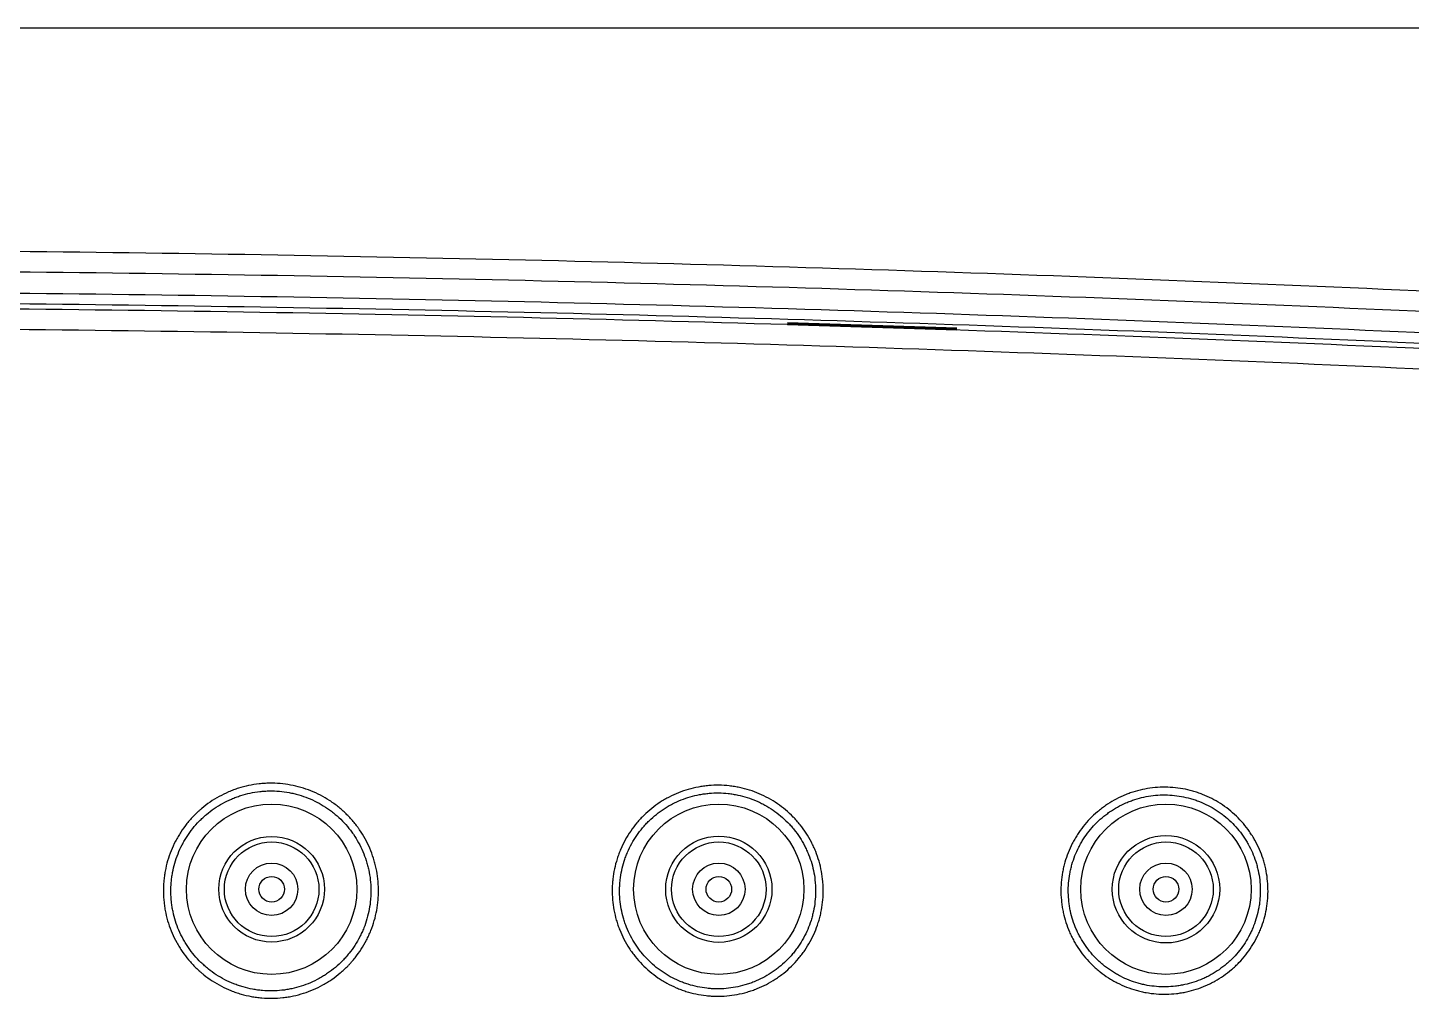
# Model space of a CAD drawing. Extents: x 60870 to 61464, y -29263 to -28843.
# Drawn here: x 61116.5 to 61181.4, y -29044.5 to -28998.9 of the extents above; entities that cross this region are included whole.
import ezdxf

# ---------------------------------------------------------------- set-up
doc = ezdxf.new("R2010")
doc.units = 0
doc.header["$LTSCALE"] = 7
doc.header["$MEASUREMENT"] = 0
doc.linetypes.add('CENTER', pattern=[2, 1.25, -0.25, 0.25, -0.25])
for name, color, linetype in [('08_ALL_FEATURES', 7, 'CONTINUOUS'), ('1', 1, 'CENTER'), ('DIM', 2, 'CONTINUOUS')]:
    doc.layers.add(name, color=color, linetype=linetype)

msp = doc.modelspace()

# ---------------------------------------------------------------- linework, layer by layer
at = {"layer": '08_ALL_FEATURES', "color": 7, "linetype": 'Continuous'}
for centre, radius in [((61127.912, -29039.39), 4), ((61148.912, -29039.39), 4), ((61169.911, -29039.39), 4), ((61127.912, -29039.39), 2.481), ((61127.912, -29039.39), 2.221), ((61148.912, -29039.39), 2.495), ((61148.912, -29039.39), 2.221), ((61169.911, -29039.39), 2.523), ((61169.911, -29039.39), 2.221), ((61127.912, -29039.39), 1.23), ((61148.912, -29039.39), 1.23), ((61169.911, -29039.39), 1.23), ((61127.912, -29039.39), 0.6), ((61148.912, -29039.39), 0.6), ((61169.911, -29039.39), 0.6)]:
    msp.add_circle(centre, radius, dxfattribs=at)
for points, knots in [([(60997.227, -29011.953), (61001.356, -29011.733), (61005.486, -29011.528), (61013.747, -29011.143), (61026.14, -29010.608), (61038.536, -29010.196), (61063.333, -29009.537), (61079.871, -29009.318), (61112.959, -29009.318), (61146.034, -29009.757), (61179.082, -29011.075), (61195.599, -29011.953)], [0, 0, 0, 0, 0.0625, 0.0625, 0.125, 0.25, 0.25, 0.5, 0.5, 0.75, 1, 1, 1, 1]), ([(61195.569, -29012.929), (61179.057, -29012.051), (61146.018, -29010.734), (61112.953, -29010.294), (61079.874, -29010.294), (61046.808, -29010.734), (61013.769, -29012.051), (60997.257, -29012.929)], [0, 0, 0, 0, 0.25, 0.5, 0.5, 0.75, 1, 1, 1, 1]), ([(60997.319, -29013.912), (60999.381, -29013.803), (61001.444, -29013.696), (61005.57, -29013.491), (61011.76, -29013.192), (61026.206, -29012.568), (61038.591, -29012.157), (61063.366, -29011.499), (61079.888, -29011.279), (61112.945, -29011.279), (61145.989, -29011.719), (61179.006, -29013.035), (61195.508, -29013.912)], [0, 0, 0, 0, 0.03125, 0.03125, 0.0625, 0.125, 0.25, 0.25, 0.5, 0.5, 0.75, 1, 1, 1, 1]), ([(61195.471, -29014.422), (61178.975, -29013.544), (61145.971, -29012.229), (61112.939, -29011.79), (61079.894, -29011.789), (61063.378, -29012.009), (61038.613, -29012.667), (61030.359, -29012.941), (61017.981, -29013.435), (61013.855, -29013.613), (61007.667, -29013.901), (61005.604, -29014), (61001.48, -29014.206), (60999.417, -29014.312), (60997.356, -29014.422)], [0, 0, 0, 0, 0.25, 0.5, 0.5, 0.75, 0.75, 0.875, 0.875, 0.9375, 0.9375, 0.96875, 0.96875, 1, 1, 1, 1]), ([(61129.284, -29034.608), (61129.445, -29034.654), (61129.601, -29034.708), (61129.908, -29034.83), (61130.207, -29034.967), (61130.493, -29035.133), (61130.667, -29035.246), (61130.702, -29035.269), (61130.77, -29035.317), (61130.804, -29035.341), (61130.906, -29035.414), (61130.972, -29035.464), (61131.165, -29035.619), (61131.412, -29035.837), (61131.636, -29036.078), (61131.796, -29036.268), (61131.874, -29036.365), (61131.948, -29036.465), (61131.997, -29036.532), (61132.021, -29036.566), (61132.139, -29036.738), (61132.226, -29036.878), (61132.384, -29037.167), (61132.457, -29037.315), (61132.587, -29037.617), (61132.645, -29037.772), (61132.707, -29037.97), (61132.72, -29038.01), (61132.743, -29038.09), (61132.776, -29038.211), (61132.805, -29038.331), (61132.856, -29038.574), (61132.909, -29038.899), (61132.929, -29039.228), (61132.933, -29039.476), (61132.932, -29039.559), (61132.927, -29039.683), (61132.925, -29039.725), (61132.92, -29039.808), (61132.917, -29039.85), (61132.899, -29040.056), (61132.855, -29040.383), (61132.779, -29040.704), (61132.688, -29041.02), (61132.634, -29041.177), (61132.557, -29041.37), (61132.541, -29041.409), (61132.508, -29041.485), (61132.458, -29041.599), (61132.404, -29041.711), (61132.29, -29041.931), (61132.124, -29042.215), (61131.932, -29042.483), (61131.777, -29042.677), (61131.723, -29042.74), (61131.641, -29042.834), (61131.613, -29042.865), (61131.556, -29042.926), (61131.528, -29042.956), (61131.383, -29043.104), (61131.141, -29043.329), (61130.88, -29043.529), (61130.676, -29043.669), (61130.572, -29043.737), (61130.466, -29043.801), (61130.394, -29043.843), (61130.358, -29043.863), (61130.175, -29043.964), (61130.026, -29044.037), (61129.723, -29044.167), (61129.415, -29044.282), (61129.096, -29044.367), (61128.893, -29044.41), (61128.853, -29044.418), (61128.771, -29044.434), (61128.73, -29044.441), (61128.606, -29044.461), (61128.524, -29044.472), (61128.277, -29044.5), (61127.948, -29044.52), (61127.617, -29044.508), (61127.369, -29044.487), (61127.287, -29044.478), (61127.121, -29044.456), (61127.039, -29044.443), (61126.794, -29044.397), (61126.633, -29044.359), (61126.395, -29044.29), (61126.315, -29044.265), (61126.198, -29044.224), (61126.159, -29044.21), (61126.081, -29044.181), (61126.042, -29044.166), (61125.848, -29044.089), (61125.698, -29044.02), (61125.405, -29043.868), (61125.121, -29043.702), (61124.853, -29043.509), (61124.691, -29043.379), (61124.659, -29043.353), (61124.596, -29043.299), (61124.564, -29043.272), (61124.47, -29043.189), (61124.41, -29043.132), (61124.232, -29042.959), (61124.008, -29042.717), (61123.809, -29042.455), (61123.669, -29042.251), (61123.601, -29042.147), (61123.537, -29042.04), (61123.495, -29041.968), (61123.474, -29041.932), (61123.374, -29041.75), (61123.302, -29041.601), (61123.172, -29041.298), (61123.115, -29041.144), (61123.015, -29040.83), (61122.973, -29040.67), (61122.93, -29040.467), (61122.922, -29040.426), (61122.907, -29040.344), (61122.9, -29040.303), (61122.88, -29040.18), (61122.869, -29040.098), (61122.841, -29039.851), (61122.821, -29039.523), (61122.834, -29039.194), (61122.855, -29038.947), (61122.864, -29038.864), (61122.881, -29038.741), (61122.887, -29038.699), (61122.9, -29038.617), (61122.907, -29038.576), (61122.945, -29038.372), (61122.983, -29038.211), (61123.075, -29037.895), (61123.129, -29037.74), (61123.251, -29037.434), (61123.32, -29037.283), (61123.415, -29037.099), (61123.435, -29037.062), (61123.475, -29036.989), (61123.537, -29036.88), (61123.602, -29036.775), (61123.737, -29036.567), (61123.93, -29036.3), (61124.148, -29036.053), (61124.321, -29035.875), (61124.38, -29035.817), (61124.472, -29035.732), (61124.503, -29035.704), (61124.565, -29035.649), (61124.597, -29035.622), (61124.755, -29035.489), (61125.018, -29035.289), (61125.298, -29035.116), (61125.587, -29034.957), (61125.735, -29034.884), (61125.927, -29034.802), (61125.966, -29034.786), (61126.043, -29034.755), (61126.159, -29034.71), (61126.276, -29034.67), (61126.512, -29034.595), (61126.83, -29034.511), (61127.156, -29034.458), (61127.362, -29034.435), (61127.403, -29034.431), (61127.486, -29034.424), (61127.527, -29034.421), (61127.652, -29034.413), (61127.735, -29034.41), (61127.984, -29034.407), (61128.313, -29034.419), (61128.639, -29034.463), (61128.963, -29034.523), (61129.124, -29034.561), (61129.284, -29034.608)], [0, 0, 0, 0, 0.015625, 0.015625, 0.03125, 0.046875, 0.046875, 0.050781, 0.050781, 0.054688, 0.054688, 0.0625, 0.0625, 0.078125, 0.09375, 0.09375, 0.101562, 0.105469, 0.105469, 0.109375, 0.109375, 0.125, 0.125, 0.140625, 0.140625, 0.15625, 0.15625, 0.160156, 0.160156, 0.164062, 0.171875, 0.171875, 0.1875, 0.203125, 0.203125, 0.210937, 0.210937, 0.214844, 0.214844, 0.21875, 0.21875, 0.234375, 0.25, 0.25, 0.265625, 0.265625, 0.269531, 0.269531, 0.273437, 0.28125, 0.28125, 0.296875, 0.3125, 0.3125, 0.320312, 0.320312, 0.324219, 0.324219, 0.328125, 0.328125, 0.34375, 0.359375, 0.359375, 0.367187, 0.371094, 0.371094, 0.375, 0.375, 0.390625, 0.390625, 0.40625, 0.421875, 0.421875, 0.425781, 0.425781, 0.429687, 0.429687, 0.4375, 0.4375, 0.453125, 0.46875, 0.46875, 0.476562, 0.476562, 0.484375, 0.484375, 0.5, 0.5, 0.507812, 0.507812, 0.511719, 0.511719, 0.515625, 0.515625, 0.53125, 0.53125, 0.546875, 0.5625, 0.5625, 0.566406, 0.566406, 0.570312, 0.570312, 0.578125, 0.578125, 0.59375, 0.609375, 0.609375, 0.617187, 0.621094, 0.621094, 0.625, 0.625, 0.640625, 0.640625, 0.65625, 0.65625, 0.671875, 0.671875, 0.675781, 0.675781, 0.679688, 0.679688, 0.6875, 0.6875, 0.703125, 0.71875, 0.71875, 0.726563, 0.726563, 0.730469, 0.730469, 0.734375, 0.734375, 0.75, 0.75, 0.765625, 0.765625, 0.78125, 0.78125, 0.785156, 0.785156, 0.789063, 0.796875, 0.796875, 0.8125, 0.828125, 0.828125, 0.835938, 0.835938, 0.839844, 0.839844, 0.84375, 0.84375, 0.859375, 0.875, 0.875, 0.890625, 0.890625, 0.894531, 0.894531, 0.898438, 0.90625, 0.90625, 0.921875, 0.9375, 0.9375, 0.941406, 0.941406, 0.945313, 0.945313, 0.953125, 0.953125, 0.96875, 0.984375, 0.984375, 1, 1, 1, 1]), ([(61151.248, -29035.116), (61151.391, -29035.195), (61151.53, -29035.28), (61151.797, -29035.463), (61152.054, -29035.659), (61152.292, -29035.879), (61152.434, -29036.025), (61152.462, -29036.054), (61152.518, -29036.114), (61152.545, -29036.144), (61152.626, -29036.236), (61152.679, -29036.298), (61152.831, -29036.488), (61153.02, -29036.75), (61153.183, -29037.029), (61153.295, -29037.245), (61153.331, -29037.318), (61153.399, -29037.466), (61153.431, -29037.542), (61153.522, -29037.769), (61153.575, -29037.922), (61153.665, -29038.233), (61153.702, -29038.39), (61153.761, -29038.707), (61153.783, -29038.868), (61153.801, -29039.071), (61153.804, -29039.112), (61153.809, -29039.194), (61153.815, -29039.316), (61153.817, -29039.438), (61153.814, -29039.681), (61153.794, -29040.003), (61153.743, -29040.322), (61153.693, -29040.561), (61153.674, -29040.64), (61153.643, -29040.758), (61153.632, -29040.798), (61153.609, -29040.876), (61153.597, -29040.915), (61153.536, -29041.109), (61153.423, -29041.413), (61153.282, -29041.703), (61153.126, -29041.986), (61153.041, -29042.125), (61152.925, -29042.293), (61152.902, -29042.327), (61152.854, -29042.393), (61152.781, -29042.491), (61152.705, -29042.586), (61152.549, -29042.772), (61152.33, -29043.009), (61152.088, -29043.223), (61151.897, -29043.376), (61151.833, -29043.425), (61151.7, -29043.521), (61151.633, -29043.567), (61151.429, -29043.701), (61151.149, -29043.864), (61150.856, -29043.998), (61150.63, -29044.089), (61150.554, -29044.117), (61150.439, -29044.157), (61150.401, -29044.17), (61150.323, -29044.195), (61150.284, -29044.207), (61150.087, -29044.264), (61149.929, -29044.301), (61149.611, -29044.361), (61149.292, -29044.405), (61148.968, -29044.417), (61148.765, -29044.415), (61148.724, -29044.414), (61148.642, -29044.411), (61148.601, -29044.409), (61148.479, -29044.402), (61148.398, -29044.395), (61148.155, -29044.368), (61147.836, -29044.317), (61147.522, -29044.235), (61147.328, -29044.173), (61147.289, -29044.161), (61147.212, -29044.134), (61147.174, -29044.12), (61147.058, -29044.078), (61146.983, -29044.047), (61146.758, -29043.951), (61146.612, -29043.88), (61146.398, -29043.762), (61146.293, -29043.701), (61146.19, -29043.635), (61146.121, -29043.591), (61146.087, -29043.568), (61145.919, -29043.452), (61145.789, -29043.354), (61145.542, -29043.145), (61145.306, -29042.925), (61145.091, -29042.683), (61144.964, -29042.524), (61144.939, -29042.492), (61144.89, -29042.427), (61144.865, -29042.394), (61144.793, -29042.294), (61144.747, -29042.227), (61144.615, -29042.023), (61144.452, -29041.743), (61144.318, -29041.45), (61144.228, -29041.224), (61144.199, -29041.148), (61144.16, -29041.032), (61144.147, -29040.994), (61144.122, -29040.916), (61144.11, -29040.877), (61144.054, -29040.681), (61144.016, -29040.523), (61143.957, -29040.205), (61143.936, -29040.045), (61143.908, -29039.723), (61143.902, -29039.561), (61143.905, -29039.317), (61143.908, -29039.235), (61143.918, -29039.072), (61143.925, -29038.991), (61143.952, -29038.749), (61144.004, -29038.43), (61144.086, -29038.118), (61144.16, -29037.886), (61144.186, -29037.809), (61144.229, -29037.694), (61144.244, -29037.656), (61144.274, -29037.58), (61144.29, -29037.542), (61144.37, -29037.355), (61144.512, -29037.064), (61144.682, -29036.789), (61144.865, -29036.523), (61144.963, -29036.394), (61145.094, -29036.237), (61145.121, -29036.206), (61145.175, -29036.145), (61145.257, -29036.055), (61145.342, -29035.968), (61145.516, -29035.798), (61145.758, -29035.584), (61146.02, -29035.395), (61146.224, -29035.262), (61146.293, -29035.219), (61146.399, -29035.157), (61146.435, -29035.137), (61146.507, -29035.098), (61146.542, -29035.078), (61146.723, -29034.985), (61147.017, -29034.85), (61147.323, -29034.745), (61147.633, -29034.655), (61147.791, -29034.617), (61148.033, -29034.572), (61148.113, -29034.559), (61148.274, -29034.537), (61148.355, -29034.528), (61148.597, -29034.507), (61148.919, -29034.495), (61149.242, -29034.515), (61149.444, -29034.537), (61149.485, -29034.542), (61149.566, -29034.553), (61149.606, -29034.559), (61149.727, -29034.579), (61149.807, -29034.593), (61150.046, -29034.644), (61150.358, -29034.726), (61150.661, -29034.839), (61150.958, -29034.966), (61151.104, -29035.037), (61151.248, -29035.116)], [0, 0, 0, 0, 0.015625, 0.015625, 0.03125, 0.046875, 0.046875, 0.050781, 0.050781, 0.054687, 0.054687, 0.0625, 0.0625, 0.078125, 0.09375, 0.09375, 0.101562, 0.101562, 0.109375, 0.109375, 0.125, 0.125, 0.140625, 0.140625, 0.15625, 0.15625, 0.160156, 0.160156, 0.164062, 0.171875, 0.171875, 0.1875, 0.203125, 0.203125, 0.210937, 0.210937, 0.214844, 0.214844, 0.21875, 0.21875, 0.234375, 0.25, 0.25, 0.265625, 0.265625, 0.269531, 0.269531, 0.273437, 0.28125, 0.28125, 0.296875, 0.3125, 0.3125, 0.320312, 0.320312, 0.328125, 0.328125, 0.34375, 0.359375, 0.359375, 0.367187, 0.367187, 0.371094, 0.371094, 0.375, 0.375, 0.390625, 0.390625, 0.40625, 0.421875, 0.421875, 0.425781, 0.425781, 0.429687, 0.429687, 0.4375, 0.4375, 0.453125, 0.46875, 0.46875, 0.472656, 0.472656, 0.476562, 0.476562, 0.484375, 0.484375, 0.5, 0.5, 0.507812, 0.511719, 0.511719, 0.515625, 0.515625, 0.53125, 0.53125, 0.546875, 0.5625, 0.5625, 0.566406, 0.566406, 0.570312, 0.570312, 0.578125, 0.578125, 0.59375, 0.609375, 0.609375, 0.617187, 0.617187, 0.621094, 0.621094, 0.625, 0.625, 0.640625, 0.640625, 0.65625, 0.65625, 0.671875, 0.671875, 0.679687, 0.679687, 0.6875, 0.6875, 0.703125, 0.71875, 0.71875, 0.726562, 0.726562, 0.730469, 0.730469, 0.734375, 0.734375, 0.75, 0.765625, 0.765625, 0.78125, 0.78125, 0.785156, 0.785156, 0.789062, 0.796875, 0.796875, 0.8125, 0.828125, 0.828125, 0.835937, 0.835937, 0.839844, 0.839844, 0.84375, 0.84375, 0.859375, 0.875, 0.875, 0.890625, 0.890625, 0.898437, 0.898437, 0.90625, 0.90625, 0.921875, 0.9375, 0.9375, 0.941406, 0.941406, 0.945312, 0.945312, 0.953125, 0.953125, 0.96875, 0.984375, 0.984375, 1, 1, 1, 1]), ([(61172.858, -29035.644), (61172.984, -29035.743), (61173.104, -29035.849), (61173.333, -29036.069), (61173.55, -29036.3), (61173.744, -29036.552), (61173.858, -29036.717), (61173.88, -29036.75), (61173.924, -29036.817), (61173.946, -29036.851), (61174.01, -29036.953), (61174.05, -29037.021), (61174.166, -29037.23), (61174.307, -29037.514), (61174.419, -29037.811), (61174.492, -29038.038), (61174.515, -29038.114), (61174.557, -29038.269), (61174.576, -29038.347), (61174.626, -29038.582), (61174.652, -29038.739), (61174.689, -29039.053), (61174.699, -29039.211), (61174.705, -29039.529), (61174.7, -29039.688), (61174.684, -29039.887), (61174.68, -29039.927), (61174.672, -29040.007), (61174.658, -29040.126), (61174.64, -29040.244), (61174.597, -29040.479), (61174.525, -29040.788), (61174.424, -29041.088), (61174.337, -29041.31), (61174.306, -29041.384), (61174.256, -29041.494), (61174.239, -29041.53), (61174.204, -29041.602), (61174.187, -29041.638), (61174.096, -29041.816), (61173.937, -29042.091), (61173.753, -29042.349), (61173.556, -29042.598), (61173.451, -29042.718), (61173.312, -29042.862), (61173.284, -29042.891), (61173.227, -29042.947), (61173.141, -29043.03), (61173.052, -29043.11), (61172.87, -29043.264), (61172.619, -29043.457), (61172.35, -29043.625), (61172.141, -29043.742), (61172.07, -29043.779), (61171.926, -29043.851), (61171.854, -29043.884), (61171.635, -29043.98), (61171.338, -29044.092), (61171.032, -29044.175), (61170.799, -29044.226), (61170.721, -29044.241), (61170.603, -29044.26), (61170.564, -29044.267), (61170.484, -29044.278), (61170.444, -29044.283), (61170.245, -29044.306), (61170.086, -29044.317), (61169.769, -29044.323), (61169.452, -29044.313), (61169.137, -29044.272), (61168.941, -29044.237), (61168.901, -29044.23), (61168.823, -29044.214), (61168.784, -29044.205), (61168.666, -29044.178), (61168.589, -29044.158), (61168.359, -29044.093), (61168.058, -29043.991), (61167.768, -29043.86), (61167.59, -29043.77), (61167.555, -29043.751), (61167.484, -29043.713), (61167.449, -29043.693), (61167.345, -29043.633), (61167.276, -29043.591), (61167.075, -29043.462), (61166.945, -29043.369), (61166.758, -29043.22), (61166.665, -29043.144), (61166.576, -29043.064), (61166.517, -29043.009), (61166.488, -29042.982), (61166.344, -29042.842), (61166.235, -29042.726), (61166.029, -29042.484), (61165.837, -29042.233), (61165.668, -29041.963), (61165.571, -29041.789), (61165.552, -29041.753), (61165.515, -29041.682), (61165.497, -29041.646), (61165.444, -29041.539), (61165.41, -29041.466), (61165.315, -29041.247), (61165.203, -29040.95), (61165.121, -29040.644), (61165.071, -29040.411), (61165.056, -29040.333), (61165.036, -29040.214), (61165.03, -29040.175), (61165.019, -29040.095), (61165.014, -29040.055), (61164.991, -29039.857), (61164.98, -29039.698), (61164.975, -29039.381), (61164.98, -29039.223), (61165.006, -29038.907), (61165.027, -29038.749), (61165.069, -29038.513), (61165.086, -29038.434), (61165.122, -29038.278), (61165.142, -29038.201), (61165.208, -29037.971), (61165.309, -29037.671), (61165.44, -29037.382), (61165.549, -29037.17), (61165.587, -29037.1), (61165.647, -29036.996), (61165.667, -29036.961), (61165.709, -29036.893), (61165.73, -29036.859), (61165.839, -29036.691), (61166.024, -29036.432), (61166.232, -29036.194), (61166.453, -29035.966), (61166.569, -29035.857), (61166.721, -29035.727), (61166.752, -29035.702), (61166.815, -29035.651), (61166.909, -29035.577), (61167.005, -29035.507), (61167.201, -29035.371), (61167.47, -29035.203), (61167.754, -29035.062), (61167.974, -29034.967), (61168.048, -29034.937), (61168.16, -29034.894), (61168.198, -29034.881), (61168.274, -29034.854), (61168.311, -29034.842), (61168.501, -29034.78), (61168.808, -29034.698), (61169.12, -29034.646), (61169.436, -29034.609), (61169.595, -29034.598), (61169.916, -29034.593), (61170.076, -29034.598), (61170.392, -29034.624), (61170.706, -29034.665), (61171.016, -29034.736), (61171.207, -29034.791), (61171.246, -29034.802), (61171.322, -29034.826), (61171.36, -29034.838), (61171.474, -29034.877), (61171.55, -29034.904), (61171.772, -29034.992), (61172.061, -29035.122), (61172.335, -29035.28), (61172.602, -29035.452), (61172.732, -29035.544), (61172.858, -29035.644)], [0, 0, 0, 0, 0.015625, 0.015625, 0.03125, 0.046875, 0.046875, 0.050781, 0.050781, 0.054688, 0.054688, 0.0625, 0.0625, 0.078125, 0.09375, 0.09375, 0.101563, 0.101563, 0.109375, 0.109375, 0.125, 0.125, 0.140625, 0.140625, 0.15625, 0.15625, 0.160156, 0.160156, 0.164063, 0.171875, 0.171875, 0.1875, 0.203125, 0.203125, 0.210938, 0.210938, 0.214844, 0.214844, 0.21875, 0.21875, 0.234375, 0.25, 0.25, 0.265625, 0.265625, 0.269531, 0.269531, 0.273438, 0.28125, 0.28125, 0.296875, 0.3125, 0.3125, 0.320313, 0.320313, 0.328125, 0.328125, 0.34375, 0.359375, 0.359375, 0.367188, 0.367188, 0.371094, 0.371094, 0.375, 0.375, 0.390625, 0.390625, 0.40625, 0.421875, 0.421875, 0.425781, 0.425781, 0.429688, 0.429688, 0.4375, 0.4375, 0.453125, 0.46875, 0.46875, 0.472656, 0.472656, 0.476563, 0.476563, 0.484375, 0.484375, 0.5, 0.5, 0.507813, 0.511719, 0.511719, 0.515625, 0.515625, 0.53125, 0.53125, 0.546875, 0.5625, 0.5625, 0.566406, 0.566406, 0.570313, 0.570313, 0.578125, 0.578125, 0.59375, 0.609375, 0.609375, 0.617188, 0.617188, 0.621094, 0.621094, 0.625, 0.625, 0.640625, 0.640625, 0.65625, 0.65625, 0.671875, 0.671875, 0.679688, 0.679688, 0.6875, 0.6875, 0.703125, 0.71875, 0.71875, 0.726563, 0.726563, 0.730469, 0.730469, 0.734375, 0.734375, 0.75, 0.765625, 0.765625, 0.78125, 0.78125, 0.785156, 0.785156, 0.789063, 0.796875, 0.796875, 0.8125, 0.828125, 0.828125, 0.835938, 0.835938, 0.839844, 0.839844, 0.84375, 0.84375, 0.859375, 0.875, 0.875, 0.890625, 0.890625, 0.90625, 0.90625, 0.921875, 0.9375, 0.9375, 0.941406, 0.941406, 0.945313, 0.945313, 0.953125, 0.953125, 0.96875, 0.984375, 0.984375, 1, 1, 1, 1]), ([(61129.183, -29034.956), (61129.146, -29034.945), (61129.109, -29034.935), (61129.034, -29034.915), (61128.921, -29034.887), (61128.808, -29034.863), (61128.582, -29034.821), (61128.279, -29034.78), (61127.972, -29034.769), (61127.741, -29034.772), (61127.664, -29034.775), (61127.548, -29034.782), (61127.509, -29034.785), (61127.432, -29034.792), (61127.394, -29034.795), (61127.203, -29034.817), (61126.9, -29034.866), (61126.604, -29034.944), (61126.385, -29035.014), (61126.312, -29035.039), (61126.204, -29035.079), (61126.168, -29035.093), (61126.096, -29035.122), (61126.06, -29035.136), (61125.882, -29035.213), (61125.744, -29035.281), (61125.475, -29035.429), (61125.215, -29035.589), (61124.971, -29035.775), (61124.823, -29035.899), (61124.794, -29035.924), (61124.736, -29035.976), (61124.707, -29036.002), (61124.622, -29036.081), (61124.567, -29036.135), (61124.406, -29036.3), (61124.203, -29036.53), (61124.024, -29036.778), (61123.898, -29036.971), (61123.837, -29037.069), (61123.78, -29037.17), (61123.743, -29037.238), (61123.725, -29037.272), (61123.636, -29037.444), (61123.572, -29037.584), (61123.458, -29037.868), (61123.408, -29038.013), (61123.323, -29038.307), (61123.288, -29038.456), (61123.252, -29038.646), (61123.246, -29038.684), (61123.233, -29038.761), (61123.228, -29038.799), (61123.212, -29038.914), (61123.203, -29038.991), (61123.184, -29039.22), (61123.173, -29039.526), (61123.191, -29039.832), (61123.217, -29040.061), (61123.227, -29040.137), (61123.245, -29040.252), (61123.252, -29040.29), (61123.266, -29040.366), (61123.274, -29040.404), (61123.314, -29040.593), (61123.353, -29040.742), (61123.445, -29041.034), (61123.498, -29041.177), (61123.619, -29041.459), (61123.686, -29041.597), (61123.78, -29041.766), (61123.799, -29041.8), (61123.838, -29041.867), (61123.897, -29041.967), (61123.96, -29042.063), (61124.091, -29042.253), (61124.276, -29042.497), (61124.484, -29042.722), (61124.649, -29042.883), (61124.706, -29042.935), (61124.793, -29043.012), (61124.822, -29043.038), (61124.881, -29043.088), (61124.911, -29043.112), (61125.062, -29043.233), (61125.311, -29043.412), (61125.575, -29043.567), (61125.847, -29043.708), (61125.987, -29043.772), (61126.167, -29043.844), (61126.203, -29043.858), (61126.276, -29043.885), (61126.385, -29043.924), (61126.495, -29043.959), (61126.717, -29044.023), (61126.867, -29044.059), (61127.094, -29044.101), (61127.171, -29044.114), (61127.325, -29044.134), (61127.402, -29044.143), (61127.632, -29044.162), (61127.939, -29044.173), (61128.246, -29044.154), (61128.475, -29044.129), (61128.552, -29044.118), (61128.666, -29044.1), (61128.705, -29044.093), (61128.781, -29044.079), (61128.819, -29044.071), (61129.007, -29044.031), (61129.304, -29043.952), (61129.59, -29043.845), (61129.872, -29043.724), (61130.01, -29043.656), (61130.18, -29043.563), (61130.214, -29043.544), (61130.281, -29043.505), (61130.38, -29043.445), (61130.476, -29043.382), (61130.666, -29043.252), (61130.909, -29043.066), (61131.134, -29042.857), (61131.295, -29042.692), (61131.347, -29042.635), (61131.45, -29042.519), (61131.5, -29042.459), (61131.644, -29042.279), (61131.823, -29042.03), (61131.977, -29041.766), (61132.083, -29041.561), (61132.133, -29041.458), (61132.18, -29041.352), (61132.211, -29041.281), (61132.226, -29041.245), (61132.297, -29041.065), (61132.347, -29040.919), (61132.432, -29040.625), (61132.503, -29040.327), (61132.544, -29040.023), (61132.56, -29039.831), (61132.563, -29039.792), (61132.568, -29039.715), (61132.57, -29039.676), (61132.574, -29039.56), (61132.575, -29039.483), (61132.572, -29039.252), (61132.553, -29038.947), (61132.504, -29038.644), (61132.456, -29038.419), (61132.439, -29038.344), (61132.409, -29038.232), (61132.399, -29038.195), (61132.377, -29038.12), (61132.366, -29038.083), (61132.307, -29037.899), (61132.254, -29037.755), (61132.133, -29037.474), (61132.066, -29037.336), (61131.918, -29037.068), (61131.837, -29036.937), (61131.706, -29036.746), (61131.661, -29036.683), (61131.567, -29036.56), (61131.519, -29036.5), (61131.37, -29036.324), (61131.162, -29036.099), (61130.932, -29035.896), (61130.752, -29035.752), (61130.691, -29035.706), (61130.597, -29035.638), (61130.565, -29035.615), (61130.501, -29035.572), (61130.469, -29035.55), (61130.307, -29035.445), (61130.041, -29035.29), (61129.763, -29035.163), (61129.478, -29035.049), (61129.332, -29034.999), (61129.183, -29034.956)], [0, 0, 0, 0, 0.003906, 0.003906, 0.007813, 0.015625, 0.015625, 0.03125, 0.046875, 0.046875, 0.054688, 0.054688, 0.058594, 0.058594, 0.0625, 0.0625, 0.078125, 0.09375, 0.09375, 0.101563, 0.101563, 0.105469, 0.105469, 0.109375, 0.109375, 0.125, 0.125, 0.140625, 0.15625, 0.15625, 0.160156, 0.160156, 0.164063, 0.164063, 0.171875, 0.171875, 0.1875, 0.203125, 0.203125, 0.210938, 0.214844, 0.214844, 0.21875, 0.21875, 0.234375, 0.234375, 0.25, 0.25, 0.265625, 0.265625, 0.269531, 0.269531, 0.273438, 0.273438, 0.28125, 0.28125, 0.296875, 0.3125, 0.3125, 0.320313, 0.320313, 0.324219, 0.324219, 0.328125, 0.328125, 0.34375, 0.34375, 0.359375, 0.359375, 0.375, 0.375, 0.378906, 0.378906, 0.382813, 0.390625, 0.390625, 0.40625, 0.421875, 0.421875, 0.429688, 0.429688, 0.433594, 0.433594, 0.4375, 0.4375, 0.453125, 0.46875, 0.46875, 0.484375, 0.484375, 0.488281, 0.488281, 0.492188, 0.5, 0.5, 0.515625, 0.515625, 0.523438, 0.523438, 0.53125, 0.53125, 0.546875, 0.5625, 0.5625, 0.570313, 0.570313, 0.574219, 0.574219, 0.578125, 0.578125, 0.59375, 0.609375, 0.609375, 0.625, 0.625, 0.628906, 0.628906, 0.632813, 0.640625, 0.640625, 0.65625, 0.671875, 0.671875, 0.679688, 0.679688, 0.6875, 0.6875, 0.703125, 0.71875, 0.71875, 0.726563, 0.730469, 0.730469, 0.734375, 0.734375, 0.75, 0.75, 0.765625, 0.78125, 0.78125, 0.785156, 0.785156, 0.789063, 0.789063, 0.796875, 0.796875, 0.8125, 0.828125, 0.828125, 0.835938, 0.835938, 0.839844, 0.839844, 0.84375, 0.84375, 0.859375, 0.859375, 0.875, 0.875, 0.890625, 0.890625, 0.898438, 0.898438, 0.90625, 0.90625, 0.921875, 0.9375, 0.9375, 0.945313, 0.945313, 0.949219, 0.949219, 0.953125, 0.953125, 0.96875, 0.984375, 0.984375, 1, 1, 1, 1]), ([(61151.072, -29035.434), (61151.039, -29035.416), (61151.005, -29035.398), (61150.938, -29035.363), (61150.837, -29035.312), (61150.734, -29035.265), (61150.526, -29035.176), (61150.245, -29035.072), (61149.955, -29034.996), (61149.733, -29034.949), (61149.659, -29034.935), (61149.547, -29034.917), (61149.509, -29034.911), (61149.434, -29034.901), (61149.396, -29034.897), (61149.209, -29034.876), (61148.909, -29034.858), (61148.609, -29034.869), (61148.385, -29034.888), (61148.31, -29034.897), (61148.16, -29034.917), (61148.085, -29034.929), (61147.861, -29034.971), (61147.715, -29035.006), (61147.426, -29035.09), (61147.143, -29035.187), (61146.869, -29035.312), (61146.702, -29035.399), (61146.668, -29035.417), (61146.602, -29035.454), (61146.569, -29035.472), (61146.471, -29035.53), (61146.406, -29035.569), (61146.217, -29035.693), (61145.974, -29035.869), (61145.749, -29036.067), (61145.587, -29036.225), (61145.508, -29036.306), (61145.432, -29036.39), (61145.382, -29036.447), (61145.357, -29036.476), (61145.235, -29036.621), (61145.144, -29036.741), (61144.974, -29036.988), (61144.817, -29037.243), (61144.685, -29037.514), (61144.61, -29037.687), (61144.596, -29037.722), (61144.567, -29037.793), (61144.554, -29037.828), (61144.514, -29037.935), (61144.49, -29038.006), (61144.421, -29038.221), (61144.345, -29038.512), (61144.297, -29038.808), (61144.272, -29039.032), (61144.266, -29039.107), (61144.259, -29039.221), (61144.257, -29039.259), (61144.254, -29039.335), (61144.253, -29039.372), (61144.251, -29039.562), (61144.256, -29039.712), (61144.282, -29040.011), (61144.302, -29040.159), (61144.357, -29040.454), (61144.391, -29040.601), (61144.444, -29040.783), (61144.455, -29040.819), (61144.478, -29040.892), (61144.513, -29041), (61144.553, -29041.106), (61144.636, -29041.315), (61144.761, -29041.588), (61144.912, -29041.847), (61145.035, -29042.037), (61145.078, -29042.1), (61145.145, -29042.192), (61145.167, -29042.222), (61145.213, -29042.283), (61145.33, -29042.432), (61145.554, -29042.685), (61145.773, -29042.89), (61146.003, -29043.083), (61146.123, -29043.175), (61146.279, -29043.282), (61146.311, -29043.303), (61146.374, -29043.345), (61146.47, -29043.405), (61146.568, -29043.462), (61146.767, -29043.572), (61146.902, -29043.638), (61147.111, -29043.727), (61147.181, -29043.755), (61147.288, -29043.795), (61147.324, -29043.808), (61147.395, -29043.832), (61147.431, -29043.844), (61147.611, -29043.901), (61147.903, -29043.977), (61148.2, -29044.025), (61148.425, -29044.05), (61148.5, -29044.056), (61148.613, -29044.063), (61148.651, -29044.065), (61148.727, -29044.068), (61148.765, -29044.069), (61148.954, -29044.071), (61149.255, -29044.059), (61149.551, -29044.018), (61149.847, -29043.963), (61149.993, -29043.928), (61150.176, -29043.875), (61150.212, -29043.864), (61150.284, -29043.841), (61150.392, -29043.806), (61150.498, -29043.766), (61150.707, -29043.682), (61150.979, -29043.557), (61151.239, -29043.406), (61151.428, -29043.282), (61151.491, -29043.239), (61151.614, -29043.15), (61151.674, -29043.104), (61151.851, -29042.963), (61152.075, -29042.763), (61152.279, -29042.544), (61152.424, -29042.371), (61152.495, -29042.283), (61152.563, -29042.192), (61152.607, -29042.13), (61152.629, -29042.099), (61152.736, -29041.943), (61152.815, -29041.814), (61152.96, -29041.551), (61153.091, -29041.282), (61153.196, -29041), (61153.253, -29040.82), (61153.264, -29040.784), (61153.285, -29040.711), (61153.295, -29040.674), (61153.324, -29040.564), (61153.341, -29040.49), (61153.388, -29040.269), (61153.435, -29039.973), (61153.454, -29039.673), (61153.457, -29039.448), (61153.456, -29039.372), (61153.452, -29039.259), (61153.45, -29039.221), (61153.445, -29039.146), (61153.442, -29039.108), (61153.426, -29038.919), (61153.406, -29038.77), (61153.351, -29038.475), (61153.316, -29038.329), (61153.232, -29038.041), (61153.183, -29037.898), (61153.099, -29037.687), (61153.069, -29037.617), (61153.006, -29037.48), (61152.973, -29037.412), (61152.869, -29037.212), (61152.718, -29036.952), (61152.542, -29036.709), (61152.401, -29036.533), (61152.352, -29036.475), (61152.277, -29036.39), (61152.251, -29036.362), (61152.2, -29036.306), (61152.173, -29036.278), (61152.041, -29036.143), (61151.821, -29035.938), (61151.582, -29035.757), (61151.334, -29035.587), (61151.205, -29035.507), (61151.072, -29035.434)], [0, 0, 0, 0, 0.003906, 0.003906, 0.007812, 0.015625, 0.015625, 0.03125, 0.046875, 0.046875, 0.054687, 0.054687, 0.058594, 0.058594, 0.0625, 0.0625, 0.078125, 0.09375, 0.09375, 0.101562, 0.101562, 0.109375, 0.109375, 0.125, 0.125, 0.140625, 0.15625, 0.15625, 0.160156, 0.160156, 0.164062, 0.164062, 0.171875, 0.171875, 0.1875, 0.203125, 0.203125, 0.210937, 0.214844, 0.214844, 0.21875, 0.21875, 0.234375, 0.234375, 0.25, 0.265625, 0.265625, 0.269531, 0.269531, 0.273437, 0.273437, 0.28125, 0.28125, 0.296875, 0.3125, 0.3125, 0.320312, 0.320312, 0.324219, 0.324219, 0.328125, 0.328125, 0.34375, 0.34375, 0.359375, 0.359375, 0.375, 0.375, 0.378906, 0.378906, 0.382812, 0.390625, 0.390625, 0.40625, 0.421875, 0.421875, 0.429687, 0.429687, 0.433594, 0.433594, 0.4375, 0.453125, 0.46875, 0.46875, 0.484375, 0.484375, 0.488281, 0.488281, 0.492187, 0.5, 0.5, 0.515625, 0.515625, 0.523437, 0.523437, 0.527344, 0.527344, 0.53125, 0.53125, 0.546875, 0.5625, 0.5625, 0.570312, 0.570312, 0.574219, 0.574219, 0.578125, 0.578125, 0.59375, 0.609375, 0.609375, 0.625, 0.625, 0.628906, 0.628906, 0.632812, 0.640625, 0.640625, 0.65625, 0.671875, 0.671875, 0.679687, 0.679687, 0.6875, 0.6875, 0.703125, 0.71875, 0.71875, 0.726562, 0.730469, 0.730469, 0.734375, 0.734375, 0.75, 0.75, 0.765625, 0.78125, 0.78125, 0.785156, 0.785156, 0.789062, 0.789062, 0.796875, 0.796875, 0.8125, 0.828125, 0.828125, 0.835938, 0.835938, 0.839844, 0.839844, 0.84375, 0.84375, 0.859375, 0.859375, 0.875, 0.875, 0.890625, 0.890625, 0.898438, 0.898438, 0.90625, 0.90625, 0.921875, 0.9375, 0.9375, 0.945313, 0.945313, 0.949219, 0.949219, 0.953125, 0.953125, 0.96875, 0.984375, 0.984375, 1, 1, 1, 1]), ([(61172.631, -29035.93), (61172.602, -29035.907), (61172.572, -29035.884), (61172.513, -29035.839), (61172.423, -29035.774), (61172.331, -29035.712), (61172.145, -29035.592), (61171.891, -29035.446), (61171.623, -29035.324), (61171.416, -29035.243), (61171.347, -29035.218), (61171.241, -29035.182), (61171.206, -29035.171), (61171.135, -29035.148), (61171.099, -29035.138), (61170.921, -29035.087), (61170.634, -29035.021), (61170.343, -29034.983), (61170.05, -29034.959), (61169.902, -29034.955), (61169.604, -29034.96), (61169.457, -29034.97), (61169.164, -29035.004), (61168.875, -29035.052), (61168.59, -29035.129), (61168.414, -29035.186), (61168.379, -29035.197), (61168.309, -29035.222), (61168.274, -29035.235), (61168.17, -29035.274), (61168.101, -29035.302), (61167.898, -29035.39), (61167.634, -29035.521), (61167.385, -29035.676), (61167.203, -29035.802), (61167.114, -29035.867), (61167.026, -29035.936), (61166.969, -29035.983), (61166.94, -29036.007), (61166.798, -29036.127), (61166.691, -29036.228), (61166.487, -29036.44), (61166.293, -29036.661), (61166.122, -29036.9), (61166.021, -29037.056), (61166.002, -29037.087), (61165.963, -29037.151), (61165.944, -29037.183), (61165.888, -29037.279), (61165.853, -29037.344), (61165.752, -29037.541), (61165.631, -29037.809), (61165.537, -29038.088), (61165.476, -29038.3), (61165.457, -29038.372), (61165.424, -29038.516), (61165.409, -29038.589), (61165.369, -29038.808), (61165.35, -29038.954), (61165.326, -29039.247), (61165.321, -29039.394), (61165.326, -29039.688), (61165.336, -29039.835), (61165.357, -29040.02), (61165.362, -29040.057), (61165.372, -29040.13), (61165.389, -29040.24), (61165.41, -29040.349), (61165.456, -29040.565), (61165.533, -29040.849), (61165.636, -29041.124), (61165.724, -29041.328), (61165.755, -29041.395), (61165.805, -29041.495), (61165.822, -29041.528), (61165.856, -29041.594), (61165.874, -29041.626), (61165.964, -29041.788), (61166.12, -29042.038), (61166.299, -29042.271), (61166.489, -29042.496), (61166.59, -29042.603), (61166.724, -29042.733), (61166.751, -29042.758), (61166.805, -29042.809), (61166.888, -29042.883), (61166.974, -29042.954), (61167.147, -29043.092), (61167.268, -29043.178), (61167.455, -29043.298), (61167.518, -29043.337), (61167.615, -29043.392), (61167.647, -29043.411), (61167.713, -29043.446), (61167.745, -29043.463), (61167.91, -29043.548), (61168.179, -29043.669), (61168.458, -29043.763), (61168.671, -29043.823), (61168.743, -29043.842), (61168.852, -29043.867), (61168.888, -29043.875), (61168.961, -29043.89), (61168.997, -29043.897), (61169.18, -29043.93), (61169.472, -29043.967), (61169.765, -29043.976), (61170.06, -29043.971), (61170.207, -29043.961), (61170.392, -29043.94), (61170.429, -29043.935), (61170.502, -29043.924), (61170.612, -29043.907), (61170.721, -29043.886), (61170.936, -29043.839), (61171.22, -29043.763), (61171.495, -29043.659), (61171.699, -29043.57), (61171.766, -29043.539), (61171.899, -29043.473), (61171.965, -29043.438), (61172.158, -29043.33), (61172.408, -29043.174), (61172.641, -29042.995), (61172.809, -29042.852), (61172.891, -29042.778), (61172.972, -29042.701), (61173.024, -29042.649), (61173.051, -29042.623), (61173.18, -29042.489), (61173.277, -29042.378), (61173.459, -29042.147), (61173.63, -29041.908), (61173.777, -29041.653), (61173.862, -29041.488), (61173.878, -29041.455), (61173.91, -29041.388), (61173.926, -29041.354), (61173.972, -29041.253), (61174.001, -29041.184), (61174.082, -29040.978), (61174.176, -29040.699), (61174.242, -29040.413), (61174.282, -29040.196), (61174.293, -29040.123), (61174.308, -29040.013), (61174.312, -29039.976), (61174.32, -29039.902), (61174.323, -29039.865), (61174.338, -29039.68), (61174.343, -29039.532), (61174.338, -29039.238), (61174.328, -29039.092), (61174.294, -29038.8), (61174.27, -29038.654), (61174.231, -29038.473), (61174.222, -29038.437), (61174.205, -29038.365), (61174.196, -29038.329), (61174.167, -29038.221), (61174.146, -29038.15), (61174.078, -29037.94), (61173.974, -29037.665), (61173.844, -29037.401), (61173.736, -29037.208), (61173.698, -29037.144), (61173.64, -29037.049), (61173.619, -29037.018), (61173.579, -29036.956), (61173.475, -29036.802), (61173.272, -29036.539), (61173.071, -29036.325), (61172.859, -29036.12), (61172.748, -29036.022), (61172.631, -29035.93)], [0, 0, 0, 0, 0.003906, 0.003906, 0.007812, 0.015625, 0.015625, 0.03125, 0.046875, 0.046875, 0.054687, 0.054687, 0.058594, 0.058594, 0.0625, 0.0625, 0.078125, 0.09375, 0.09375, 0.109375, 0.109375, 0.125, 0.125, 0.140625, 0.15625, 0.15625, 0.160156, 0.160156, 0.164062, 0.164062, 0.171875, 0.171875, 0.1875, 0.203125, 0.203125, 0.210937, 0.214844, 0.214844, 0.21875, 0.21875, 0.234375, 0.234375, 0.25, 0.265625, 0.265625, 0.269531, 0.269531, 0.273437, 0.273437, 0.28125, 0.28125, 0.296875, 0.3125, 0.3125, 0.320312, 0.320312, 0.328125, 0.328125, 0.34375, 0.34375, 0.359375, 0.359375, 0.375, 0.375, 0.378906, 0.378906, 0.382812, 0.390625, 0.390625, 0.40625, 0.421875, 0.421875, 0.429687, 0.429687, 0.433594, 0.433594, 0.4375, 0.4375, 0.453125, 0.46875, 0.46875, 0.484375, 0.484375, 0.488281, 0.488281, 0.492187, 0.5, 0.5, 0.515625, 0.515625, 0.523437, 0.523437, 0.527344, 0.527344, 0.53125, 0.53125, 0.546875, 0.5625, 0.5625, 0.570312, 0.570312, 0.574219, 0.574219, 0.578125, 0.578125, 0.59375, 0.609375, 0.609375, 0.625, 0.625, 0.628906, 0.628906, 0.632812, 0.640625, 0.640625, 0.65625, 0.671875, 0.671875, 0.679687, 0.679687, 0.6875, 0.6875, 0.703125, 0.71875, 0.71875, 0.726562, 0.730469, 0.730469, 0.734375, 0.734375, 0.75, 0.75, 0.765625, 0.78125, 0.78125, 0.785156, 0.785156, 0.789062, 0.789062, 0.796875, 0.796875, 0.8125, 0.828125, 0.828125, 0.835937, 0.835937, 0.839844, 0.839844, 0.84375, 0.84375, 0.859375, 0.859375, 0.875, 0.875, 0.890625, 0.890625, 0.894531, 0.894531, 0.898437, 0.898437, 0.90625, 0.90625, 0.921875, 0.9375, 0.9375, 0.945312, 0.945312, 0.949219, 0.949219, 0.953125, 0.96875, 0.984375, 0.984375, 1, 1, 1, 1])]:
    msp.add_open_spline(points, degree=3, knots=knots, dxfattribs=at)
for points in [[(60997.367, -29014.65), (61013.875, -29013.772), (61046.89, -29012.456), (61096.413, -29011.799), (61145.936, -29012.456), (61178.951, -29013.772), (61195.459, -29014.65)], [(61195.429, -29015.626), (61178.926, -29014.749), (61145.921, -29013.433), (61096.413, -29012.776), (61046.905, -29013.433), (61013.9, -29014.749), (60997.397, -29015.626)]]:
    msp.add_open_spline(points, degree=3, dxfattribs=at)
at = {"layer": '1', "color": 7, "linetype": 'Continuous', "lineweight": 70}
msp.add_arc((61096.413, -30916.243), 1904.227, 88.083592, 88.323216, dxfattribs=at)
at = {"layer": 'DIM'}
msp.add_line((60949.216, -28998.915), (61243.611, -28998.915), dxfattribs=at)

doc.saveas('drawing.dxf')
